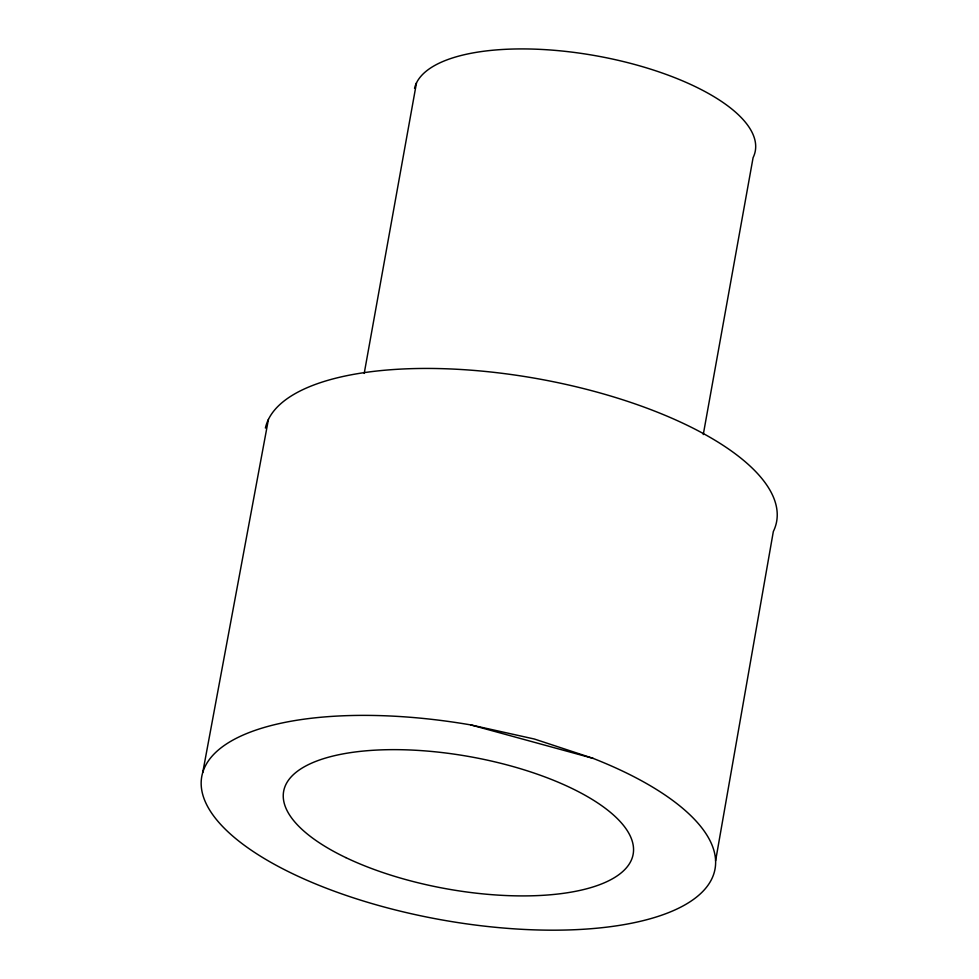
<?xml version="1.0" encoding="UTF-8"?>
<svg xmlns="http://www.w3.org/2000/svg" width="979" height="979" viewBox="0 0 979 979"><rect width="100%" height="100%" fill="white"/><g stroke="black" fill="none" stroke-linecap="round" stroke-linejoin="round"><path stroke-width="1.47" d="M715.588 860.847L773.337 531.499A259.863 98.181 10.2 0 0 553.661 381.786A259.863 98.181 10.2 0 0 265.395 428.08M364.212 373.403L416.479 82.934M703.265 434.566L753.096 157.631A173.246 65.458 10.2 0 0 607.078 57.908A173.246 65.458 10.2 0 0 414.533 88.355M202.763 772.419L268.417 419.453M470.899 724.937L534.399 739.035L593.127 758.382A260.757 98.524 10.2 0 1 616.794 925.791A260.757 98.524 10.2 0 1 213.214 815.348A260.757 98.524 10.2 0 1 470.899 724.937L593.127 758.382M345.82 857.604A177.578 67.098 10.2 0 0 630.904 861.055A177.578 67.098 10.2 0 0 398.441 749.669A177.578 67.098 10.2 0 0 345.82 857.604"/></g></svg>
